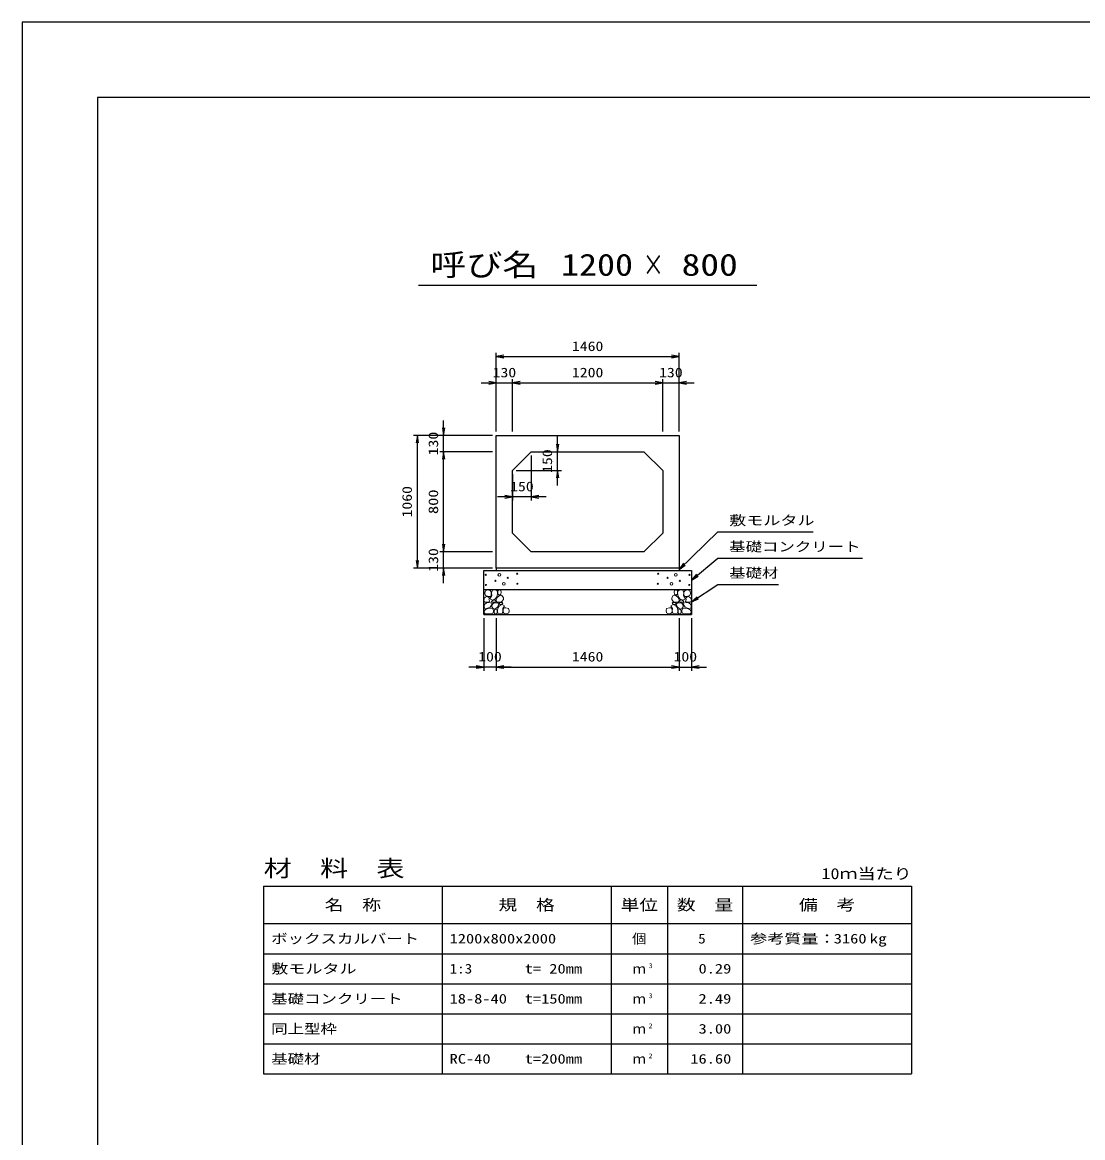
# Model space of a CAD drawing. Units: millimetres at full size. Extents: x 0 to 25230, y 0 to 17820.
# Drawn here: x 0 to 8469, y 8910 to 17820 of the extents above; entities that cross this region are included whole.
import ezdxf
from ezdxf.enums import TextEntityAlignment as Align

# ---------------------------------------------------------------- set-up
doc = ezdxf.new("R2010")
doc.units = ezdxf.units.MM
for name, color, linetype, lineweight in [('D-DCR-HCHn', 4, 'Continuous', 9), ('D-MTR-FRAM', 7, 'Continuous', 25), ('D-MTR-LINE', 7, 'Continuous', 25), ('D-STR-DIM', 7, 'Continuous', 25), ('D-STR-STRn', 1, 'Continuous', 25), ('D-STR-TXT', 7, 'Continuous', 25), ('D-TTL', 2, 'Continuous', 25), ('D-TTL-TXT', 7, 'Continuous', 25)]:
    doc.layers.add(name, color=color, linetype=linetype, lineweight=lineweight)
doc.layers.add('D-MTR', color=7, linetype='Continuous')
doc.layers.add('D-MTR-TXT', color=7, linetype='Continuous')
doc.styles.add('ＭＳ ゴシック', font='')
doc.styles.get('ＭＳ ゴシック').set_extended_font_data('MS Gothic')

# ---------------------------------------------------------------- blocks, each defined once
blk = doc.blocks.new('open_arrow')
at = {"color": 0, "linetype": 'Continuous', "lineweight": -2}
blk.add_lwpolyline([(7.5, 1.25), (0, 0), (7.5, -1.25)], dxfattribs=at)

msp = doc.modelspace()

# ---------------------------------------------------------------- linework, layer by layer
at = {"layer": 'D-DCR-HCHn'}
for points in [[(3736.198, 13281.594), (3715.395, 13286.217), (3696.904, 13276.971), (3694.592, 13256.168), (3699.215, 13239.988), (3722.33, 13233.053), (3738.51, 13233.053), (3745.444, 13244.611), (3745.444, 13270.037)], [(3754.69, 13283.906), (3747.756, 13263.102), (3750.067, 13239.988), (3733.887, 13214.562), (3754.69, 13203.005), (3777.805, 13214.562), (3791.673, 13233.053), (3796.296, 13263.102), (3791.673, 13279.283), (3777.805, 13286.217)], [(3798.608, 13279.283), (3798.608, 13251.545), (3810.165, 13244.611), (3821.722, 13251.545), (3824.034, 13267.725), (3821.722, 13281.594), (3805.542, 13286.217)], [(5231.392, 13279.283), (5231.392, 13251.545), (5219.835, 13244.611), (5208.278, 13251.545), (5205.966, 13267.725), (5208.278, 13281.594), (5224.458, 13286.217)], [(5275.31, 13283.906), (5282.244, 13263.102), (5279.933, 13239.988), (5296.113, 13214.562), (5275.31, 13203.005), (5252.195, 13214.562), (5238.327, 13233.053), (5233.704, 13263.102), (5238.327, 13279.283), (5252.195, 13286.217)], [(5293.802, 13281.594), (5314.605, 13286.217), (5333.096, 13276.971), (5335.408, 13256.168), (5330.785, 13239.988), (5307.67, 13233.053), (5291.49, 13233.053), (5284.556, 13244.611), (5284.556, 13270.037)], [(3692.281, 13223.808), (3685.346, 13203.005), (3694.592, 13189.136), (3717.707, 13186.824), (3733.488, 13193.599), (3726.952, 13209.939), (3731.575, 13219.185), (3722.33, 13228.431), (3708.461, 13233.053)], [(3759.313, 13203.005), (3747.756, 13193.759), (3752.379, 13186.824), (3768.559, 13186.824), (3775.493, 13189.136), (3780.116, 13198.382), (3773.182, 13205.316)], [(3793.985, 13228.431), (3782.427, 13200.693), (3791.673, 13189.136), (3819.411, 13189.136), (3830.968, 13193.759), (3842.525, 13209.939), (3842.525, 13223.808), (3830.968, 13242.299), (3817.099, 13244.611)], [(5236.015, 13228.431), (5247.573, 13200.693), (5238.327, 13189.136), (5210.589, 13189.136), (5199.032, 13193.759), (5187.475, 13209.939), (5187.475, 13223.808), (5199.032, 13242.299), (5212.901, 13244.611)], [(5270.687, 13203.005), (5282.244, 13193.759), (5277.621, 13186.824), (5261.441, 13186.824), (5254.507, 13189.136), (5249.884, 13198.382), (5256.818, 13205.316)], [(5337.719, 13223.808), (5344.654, 13203.005), (5335.408, 13189.136), (5312.293, 13186.824), (5296.512, 13193.599), (5303.048, 13209.939), (5298.425, 13219.185), (5307.67, 13228.431), (5321.539, 13233.053)], [(3736.155, 13147.009), (3753.277, 13172.692), (3751.137, 13179.112), (3727.594, 13185.533), (3706.192, 13183.393), (3691.21, 13170.551), (3689.07, 13155.57), (3691.21, 13140.588), (3708.332, 13136.308)], [(3744.716, 13093.503), (3759.698, 13099.924), (3763.978, 13121.326), (3755.417, 13136.308), (3740.435, 13140.588), (3721.173, 13138.448), (3699.771, 13129.887), (3689.07, 13117.045), (3689.07, 13102.064), (3695.49, 13093.503), (3721.173, 13095.643)], [(3796.082, 13147.009), (3806.783, 13172.692), (3798.222, 13183.393), (3772.539, 13183.393), (3761.838, 13179.112), (3751.137, 13164.131), (3751.137, 13151.289), (3761.838, 13134.167), (3774.679, 13132.027)], [(3791.801, 13099.924), (3791.801, 13125.606), (3781.1, 13132.027), (3770.399, 13125.606), (3768.259, 13110.625), (3770.399, 13097.783), (3785.381, 13093.503)], [(3832.466, 13095.643), (3838.886, 13114.905), (3836.746, 13136.308), (3851.728, 13159.85), (3832.466, 13170.551), (3811.063, 13159.85), (3798.222, 13142.728), (3793.941, 13114.905), (3798.222, 13099.924), (3811.063, 13093.503)], [(3828.185, 13170.551), (3838.886, 13179.112), (3834.606, 13185.533), (3819.624, 13185.533), (3813.204, 13183.393), (3808.923, 13174.832), (3815.344, 13168.411)], [(3849.588, 13097.783), (3868.85, 13093.503), (3885.972, 13102.064), (3888.112, 13121.326), (3883.831, 13136.308), (3862.429, 13142.728), (3847.447, 13142.728), (3841.027, 13132.027), (3841.027, 13108.484)], [(5180.412, 13097.783), (5161.15, 13093.503), (5144.028, 13102.064), (5141.888, 13121.326), (5146.169, 13136.308), (5167.571, 13142.728), (5182.553, 13142.728), (5188.973, 13132.027), (5188.973, 13108.484)], [(5197.534, 13095.643), (5191.114, 13114.905), (5193.254, 13136.308), (5178.272, 13159.85), (5197.534, 13170.551), (5218.937, 13159.85), (5231.778, 13142.728), (5236.059, 13114.905), (5231.778, 13099.924), (5218.937, 13093.503)], [(5201.815, 13170.551), (5191.114, 13179.112), (5195.394, 13185.533), (5210.376, 13185.533), (5216.796, 13183.393), (5221.077, 13174.832), (5214.656, 13168.411)], [(5233.918, 13147.009), (5223.217, 13172.692), (5231.778, 13183.393), (5257.461, 13183.393), (5268.162, 13179.112), (5278.863, 13164.131), (5278.863, 13151.289), (5268.162, 13134.167), (5255.321, 13132.027)], [(5238.199, 13099.924), (5238.199, 13125.606), (5248.9, 13132.027), (5259.601, 13125.606), (5261.741, 13110.625), (5259.601, 13097.783), (5244.619, 13093.503)], [(5285.284, 13093.503), (5270.302, 13099.924), (5266.022, 13121.326), (5274.583, 13136.308), (5289.565, 13140.588), (5308.827, 13138.448), (5330.229, 13129.887), (5340.93, 13117.045), (5340.93, 13102.064), (5334.51, 13093.503), (5308.827, 13095.643)], [(5293.845, 13147.009), (5276.723, 13172.692), (5278.863, 13179.112), (5302.406, 13185.533), (5323.808, 13183.393), (5338.79, 13170.551), (5340.93, 13155.57), (5338.79, 13140.588), (5321.668, 13136.308)]]:
    msp.add_lwpolyline(points, close=True, dxfattribs=at)
for centre, radius in [((3701.091, 13406.145), 4.5), ((3810.004, 13406.145), 11.25), ((3876.563, 13382.459), 4.5), ((3952.197, 13415.221), 4.5), ((5077.803, 13415.221), 4.5), ((5153.437, 13382.459), 4.5), ((5219.996, 13406.145), 11.25), ((5328.909, 13406.145), 4.5), ((3702.803, 13325.879), 4.5), ((3778.437, 13358.641), 4.5), ((3844.996, 13334.955), 11.25), ((3953.909, 13334.955), 4.5), ((5076.091, 13334.955), 4.5), ((5185.004, 13334.955), 11.25), ((5251.563, 13358.641), 4.5), ((5327.197, 13325.879), 4.5)]:
    msp.add_circle(centre, radius, dxfattribs=at)
at = {"layer": 'D-MTR-FRAM'}
for p, q in [((1927.5, 10920), (7102.5, 10920)), ((1927.5, 10920), (1927.5, 9420)), ((7102.5, 10920), (7102.5, 9420)), ((1927.5, 9420), (7102.5, 9420))]:
    msp.add_line(p, q, dxfattribs=at)
at = {"layer": 'D-MTR-LINE'}
for p, q in [((3352.5, 10920), (3352.5, 9420)), ((4702.5, 10920), (4702.5, 9420)), ((5152.5, 10920), (5152.5, 9420)), ((5752.5, 10920), (5752.5, 9420)), ((1927.5, 10620), (7102.5, 10620)), ((1927.5, 10380), (7102.5, 10380)), ((1927.5, 10140), (7102.5, 10140)), ((1927.5, 9900), (7102.5, 9900)), ((1927.5, 9660), (7102.5, 9660))]:
    msp.add_line(p, q, dxfattribs=at)
at = {"layer": 'D-STR-DIM'}
for p, q in [((3785, 14550), (3785, 15180)), ((3785, 15150), (5245, 15150)), ((5245, 14550), (5245, 15180)), ((3785, 14550), (3785, 14970)), ((3915, 14550), (3915, 14970)), ((3915, 14550), (3915, 14970)), ((5115, 14550), (5115, 14970)), ((5115, 14550), (5115, 14970)), ((5245, 14550), (5245, 14970)), ((3665, 14940), (4035, 14940)), ((3915, 14940), (5115, 14940)), ((4995, 14940), (5365, 14940)), ((3365, 14270), (3365, 14640)), ((3755, 14520), (3125, 14520)), ((3155, 13460), (3155, 14520)), ((3755, 14520), (3335, 14520)), ((4275, 14120), (4275, 14510)), ((3755, 14390), (3335, 14390)), ((3755, 14390), (3335, 14390)), ((3365, 13590), (3365, 14390)), ((4065, 14360), (4065, 14000)), ((4095, 14390), (4305, 14390)), ((3915, 14210), (3915, 14000)), ((3945, 14240), (4305, 14240)), ((4185, 14030), (3795, 14030)), ((3365, 13340), (3365, 13710)), ((3755, 13590), (3335, 13590)), ((3755, 13590), (3335, 13590)), ((3755, 13460), (3125, 13460)), ((3755, 13460), (3335, 13460)), ((3685, 13060), (3685, 12640)), ((3785, 13060), (3785, 12640)), ((3785, 13060), (3785, 12640)), ((5245, 13060), (5245, 12640)), ((5245, 13060), (5245, 12640)), ((5345, 13060), (5345, 12640)), ((3905, 12670), (3565, 12670)), ((3785, 12670), (5245, 12670)), ((5125, 12670), (5465, 12670))]:
    msp.add_line(p, q, dxfattribs=at)
at = {"layer": 'D-STR-STRn'}
for p, q in [((3785, 13460), (3785, 14520)), ((3785, 14520), (5245, 14520)), ((5245, 14520), (5245, 13460)), ((4065, 14390), (3915, 14240)), ((4065, 14390), (4965, 14390)), ((5115, 14240), (4965, 14390)), ((3915, 13740), (3915, 14240)), ((5115, 14240), (5115, 13740)), ((3915, 13740), (4065, 13590)), ((4965, 13590), (5115, 13740)), ((4965, 13590), (4065, 13590)), ((5245, 13460), (3785, 13460)), ((3785, 13460), (3785, 13440)), ((5245, 13460), (5245, 13440)), ((3685, 13090), (3685, 13440)), ((3685, 13440), (5345, 13440)), ((5345, 13440), (5345, 13090)), ((3685, 13290), (5345, 13290)), ((3685, 13090), (5345, 13090))]:
    msp.add_line(p, q, dxfattribs=at)
at = {"layer": 'D-STR-TXT'}
for points in [[(5245, 13450), (5555, 13750), (5615, 13750), (6314.975, 13750)], [(5345, 13365), (5555, 13540), (5615, 13540), (6710.457, 13540)], [(5345, 13190), (5555, 13330), (5615, 13330), (6039.416, 13330)]]:
    msp.add_lwpolyline(points, dxfattribs=at)
at = {"layer": 'D-TTL'}
for points in [[(0, 0), (25230, 0), (25230, 17820), (0, 17820)], [(600, 600), (24630, 600), (24630, 17220), (600, 17220)]]:
    msp.add_lwpolyline(points, close=True, dxfattribs=at)
at = {"layer": 'D-TTL-TXT'}
msp.add_line((3165, 15720), (5865, 15720), dxfattribs=at)

# ---------------------------------------------------------------- block references
at = {"layer": 'D-STR-DIM', "xscale": 8, "yscale": 8}
for p in [(3785, 15150), (3915, 14940), (3915, 14940), (5245, 14940), (4065, 14030), (3785, 12670), (3785, 12670), (5345, 12670)]:
    msp.add_blockref('open_arrow', p, dxfattribs=at)
for p, rotation in [((5245, 15150), 180), ((3785, 14940), 180), ((5115, 14940), 180), ((5115, 14940), 180), ((3365, 14520), 90), ((3155, 14520), 270), ((4275, 14390), 90), ((3365, 14390), 270), ((3365, 14390), 270), ((4275, 14240), 270), ((3915, 14030), 180), ((3365, 13590), 90), ((3365, 13590), 90), ((3155, 13460), 90), ((3365, 13460), 270), ((3685, 12670), 180), ((5245, 12670), 180), ((5245, 12670), 180)]:
    msp.add_blockref('open_arrow', p, dxfattribs=dict(at, rotation=rotation))
at = {"layer": 'D-STR-TXT', "xscale": 8, "yscale": 8}
for p, rotation in [((5245, 13450), 44.1), ((5345, 13365), 39.8), ((5345, 13190), 33.7)]:
    msp.add_blockref('open_arrow', p, dxfattribs=dict(at, rotation=rotation))

# ---------------------------------------------------------------- texts
at = {"layer": 'D-MTR', "style": 'ＭＳ ゴシック', "width": 1.25}
msp.add_text('材\u3000料\u3000表', height=132, dxfattribs=at).set_placement((1927.5, 10956), align=Align.BOTTOM_LEFT)
at = {"layer": 'D-MTR', "style": 'ＭＳ ゴシック', "width": 1.2}
msp.add_text('10ｍ当たり', height=87.98, dxfattribs=at).set_placement((7102.5, 10949), align=Align.BOTTOM_RIGHT)
at = {"layer": 'D-MTR-TXT', "style": 'ＭＳ ゴシック'}
for s, height, width, p in [('名\u3000称', 87.98, 1.25, (2640, 10770)), ('規\u3000格', 87.98, 1.25, (4027.5, 10770)), ('単位', 87.98, 1.25, (4927.5, 10770)), ('数\u3000量', 87.98, 1.25, (5452.5, 10770)), ('備\u3000考', 87.98, 1.25, (6427.5, 10770)), ('個', 76.98, 1.1, (4927.5, 10500))]:
    msp.add_text(s, height=height, dxfattribs=dict(at, width=width)).set_placement(p, align=Align.MIDDLE_CENTER)
for s, width, p in [('ボックスカルバート', 1.25, (1987.5, 10500)), ('1200x800x2000', 1.25, (3412.5, 10500)), ('参考質量：    kg', 1.3, (5812.5, 10500)), ('敷モルタル', 1.3, (1987.5, 10260)), ('1:3', 1.15, (3412.5, 10260)), ('t= 20mm', 1.25, (4012.5, 10260)), ('基礎コンクリート', 1.25, (1987.5, 10020)), ('18-8-40', 1.25, (3412.5, 10020)), ('t=150mm', 1.25, (4012.5, 10020)), ('同上型枠', 1.25, (1987.5, 9780)), ('基礎材', 1.25, (1987.5, 9540)), ('RC-40', 1.25, (3412.5, 9540)), ('t=200mm', 1.25, (4012.5, 9540))]:
    msp.add_text(s, height=76.98, dxfattribs=dict(at, width=width)).set_placement(p, align=Align.MIDDLE_LEFT)
for s, width, p in [('5', 1.15, (5457.83, 10500)), ('3160', 1.25, (6742.5, 10500)), ('0.29', 1.25, (5662.5, 10260)), ('2.49', 1.25, (5662.5, 10020)), ('3.00', 1.25, (5662.5, 9780)), ('16.60', 1.25, (5662.5, 9540))]:
    msp.add_text(s, height=76.98, dxfattribs=dict(at, width=width)).set_placement(p, align=Align.MIDDLE_RIGHT)
for p in [(4927.5, 10260), (4927.5, 10020), (4927.5, 9780), (4927.5, 9540)]:
    msp.add_text('ｍ', height=76.98, dxfattribs=at).set_placement(p, align=Align.MIDDLE_CENTER)
at = {"layer": 'D-MTR-TXT', "style": 'ＭＳ ゴシック', "width": 1.15}
for s, p in [('3', (5002.5, 10253)), ('3', (5002.5, 10013)), ('2', (5002.5, 9773)), ('2', (5002.5, 9533))]:
    msp.add_text(s, height=38.49, dxfattribs=at).set_placement(p, align=Align.BOTTOM_LEFT)
at = {"layer": 'D-STR-DIM', "style": 'ＭＳ ゴシック', "width": 1.2}
for s, p in [('1460', (4515, 15232.5)), ('130', (3850, 15022.5)), ('1200', (4515, 15022.5)), ('130', (5180, 15022.5)), ('150', (3990, 14112.5)), ('100', (3735, 12752.5)), ('1460', (4515, 12752.5)), ('100', (5295, 12752.5))]:
    msp.add_text(s, height=76.98, dxfattribs=at).set_placement(p, align=Align.MIDDLE_CENTER)
at = {"layer": 'D-STR-DIM', "style": 'ＭＳ ゴシック'}
for s, width, p in [('130', 1.2, (3282.5, 14455)), ('150', 1.2, (4192.5, 14315)), ('1060', 1.2, (3072.5, 13990)), ('800', 1.25, (3282.5, 13990)), ('130', 1.2, (3282.5, 13525))]:
    msp.add_text(s, height=76.98, rotation=90, dxfattribs=dict(at, width=width)).set_placement(p, align=Align.MIDDLE_CENTER)
at = {"layer": 'D-STR-TXT', "style": 'ＭＳ ゴシック'}
for s, width, p in [('敷モルタル', 1.3, (5645, 13780)), ('基礎コンクリート', 1.25, (5645, 13570)), ('基礎材', 1.25, (5645, 13360))]:
    msp.add_text(s, height=76.98, dxfattribs=dict(at, width=width)).set_placement(p, align=Align.BOTTOM_LEFT)
at = {"layer": 'D-TTL-TXT', "style": 'ＭＳ ゴシック'}
for s, width, p in [('呼び名', 1.2, (3690, 15742.5)), ('1200', 1.2, (4590, 15742.5)), ('×', 0.7, (5040, 15742.5)), ('800', 1.25, (5490, 15742.5))]:
    msp.add_text(s, height=176, dxfattribs=dict(at, width=width)).set_placement(p, align=Align.BOTTOM_CENTER)

doc.saveas('drawing.dxf')
